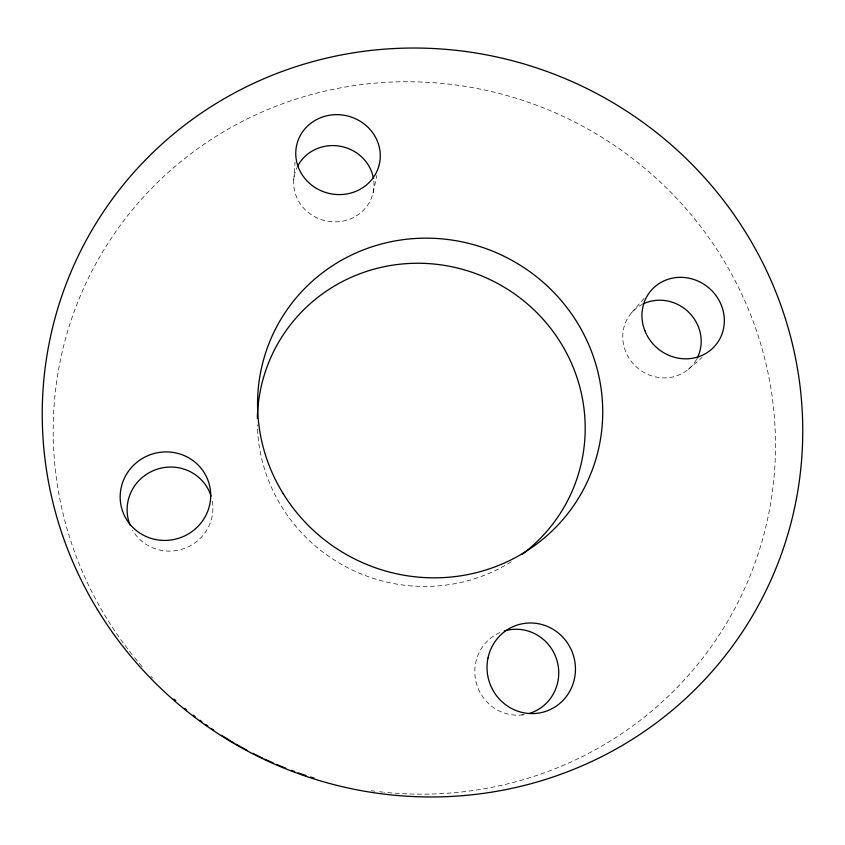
<?xml version="1.0" encoding="UTF-8"?>
<svg xmlns="http://www.w3.org/2000/svg" width="845" height="845" viewBox="0 0 845 845"><rect width="100%" height="100%" fill="white"/><g stroke="black" fill="none" stroke-linecap="round" stroke-linejoin="round"><path stroke-width="0.63" stroke-dasharray="4.22 3.17" d="M293.733 180.059L295.032 162.177M373.078 192.871L376.87 175.475M631.606 312.724L644.376 298.169M688.369 369.265L702.132 357.414M521.819 714.976L524.291 714.701M696.639 359.188A40.18 37.856 40.3 0 1 634.975 365.632A40.18 37.856 40.3 0 1 641.788 304.622M373.807 181.01A40.306 38.014 13.8 0 1 327.48 221.21A40.306 38.014 13.8 0 1 297.06 167.394M212.275 501.191A43.032 41.901 -20 0 1 184.326 548.458A43.032 41.901 -20 0 1 132.549 530.195M511.225 561.777A164.838 160.687 27.8 0 1 344.897 566.245A164.838 160.687 27.8 0 1 257.355 424.834M132.179 654.653A363.033 354.287 27.8 0 1 266.534 110.082A363.033 354.287 27.8 0 1 770.344 385.035A363.033 354.287 27.8 0 1 384.348 792.272M383.155 792.145A363.033 354.287 27.8 0 1 379.595 791.754M374.853 791.184A363.033 354.287 27.8 0 1 371.304 790.709M152.533 678.081A363.033 354.287 27.8 0 1 150.896 676.338M142.108 666.578A363.033 354.287 27.8 0 1 132.929 655.583M523.139 714.807A43.084 41.849 72.8 0 1 476.379 683.161A43.084 41.849 72.8 0 1 500.631 632.292"/><path stroke-width="1.27" d="M642.855 304.073A40.18 37.856 40.3 0 1 688.939 312.47A40.18 37.856 40.3 0 1 697.199 358.132M297.588 166.317A40.306 38.014 13.8 0 1 339.542 146.122A40.306 38.014 13.8 0 1 373.479 178.633M130.204 525.442A43.032 41.901 -20 0 1 155.712 469.693A43.032 41.901 -20 0 1 211.028 496.099M257.345 418.412A164.838 160.687 27.8 0 1 494.716 281.934A164.838 160.687 27.8 0 1 521.819 554.531M314.044 778.097A363.033 354.287 27.8 0 1 310.601 777.03M306.038 775.552A363.033 354.287 27.8 0 1 298.084 772.837M294.694 771.612A363.033 354.287 27.8 0 1 291.314 770.355M285.716 768.189A363.033 354.287 27.8 0 1 276.822 764.535M273.505 763.109A363.033 354.287 27.8 0 1 264.749 759.137M262.573 758.113A363.033 354.287 27.8 0 1 252.877 753.317M247.553 750.529A363.033 354.287 27.8 0 1 242.272 747.656M241.216 747.075A363.033 354.287 27.8 0 1 235.998 744.107M233.917 742.892A363.033 354.287 27.8 0 1 231.847 741.667M230.822 741.044A363.033 354.287 27.8 0 1 221.633 735.33M213.605 730.038A363.033 354.287 27.8 0 1 211.63 728.675M207.69 725.929A363.033 354.287 27.8 0 1 205.726 724.535M201.849 721.704A363.033 354.287 27.8 0 1 199.916 720.278M195.142 716.644A363.033 354.287 27.8 0 1 193.241 715.166M186.692 709.916A363.033 354.287 27.8 0 1 184.844 708.385M175.749 700.568A363.033 354.287 27.8 0 1 173.954 698.973M504.328 630.983A43.084 41.849 72.8 0 1 556.802 659.977A43.084 41.849 72.8 0 1 529.572 713.37M283.001 493.353A173.637 168.778 27.8 0 0 581.835 492.487A173.637 168.778 27.8 0 0 425.595 238.153A173.637 168.778 27.8 0 0 283.001 493.353M308.626 182.499A42.408 39.81 14.1 0 0 379.004 165.504A42.408 39.81 14.1 0 0 326.423 115.871A42.408 39.81 14.1 0 0 308.626 182.499M644.809 330.606A42.271 39.641 40 0 0 715.398 345.394A42.271 39.641 40 0 0 689.214 278.237A42.271 39.641 40 0 0 644.809 330.606M97.407 609.551A382.468 372.222 27.8 0 0 755.874 609.932A382.468 372.222 27.8 0 0 414.198 48.028A382.468 372.222 27.8 0 0 97.407 609.551M488.009 657.959A45.45 44.077 71.4 0 0 544.824 711.67A45.45 44.077 71.4 0 0 560.9 635.26A45.45 44.077 71.4 0 0 488.009 657.959M155.237 539.459A45.398 44.141 -18.4 0 0 208.736 482.527A45.398 44.141 -18.4 0 0 132.338 466.514A45.398 44.141 -18.4 0 0 155.237 539.459"/></g></svg>
